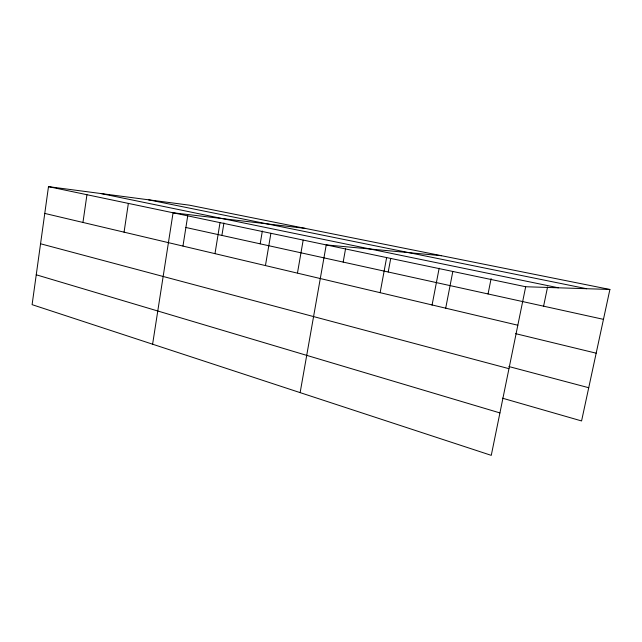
<?xml version="1.0" encoding="UTF-8"?>
<svg xmlns="http://www.w3.org/2000/svg" width="642" height="642" viewBox="0 0 642 642"><rect width="100%" height="100%" fill="white"/><g stroke="black" fill="none" stroke-linecap="round" stroke-linejoin="round"><path stroke-width="0.96" d="M609.9 289.462L189.414 205.175L48.487 186.645L32.1 304.653L491.266 455.355L525.686 286.749L609.9 289.462L581.572 420.943L502.413 398.176M82.954 222.445L86.951 194.711M124.058 232.163L128.36 203.402M152.603 344.208L173.075 212.775L305.207 228.383M182.978 245.998L187.729 215.848M214.99 253.646L220.013 222.63M221.907 235.413L223.938 222.967M260.195 243.832L262.345 231.008M265.443 265.571L270.9 233.303M297.495 272.858L303.176 240.108M300.135 392.623L326.232 244.907L441.56 255.717M343.173 262.088L345.605 248.526M380.136 292.68L386.628 257.578M388.209 271.991L390.713 258.509M432.05 305.191L439.16 268.195M445.7 308.176L452.819 271.462M488.056 293.956L491.114 278.612M543.597 306.178L547.578 286.966M148.35 199.774L586.611 288.715M100.778 193.515L558.38 287.801M48.487 186.645L525.686 286.749M185.891 227.493L603.464 319.347M44.771 213.425L517.829 325.221M515.59 333.655L596.169 353.18M508.873 366.542L588.73 387.72M40.558 243.775L508.962 368.677M36.249 274.792L499.925 412.918"/></g></svg>
